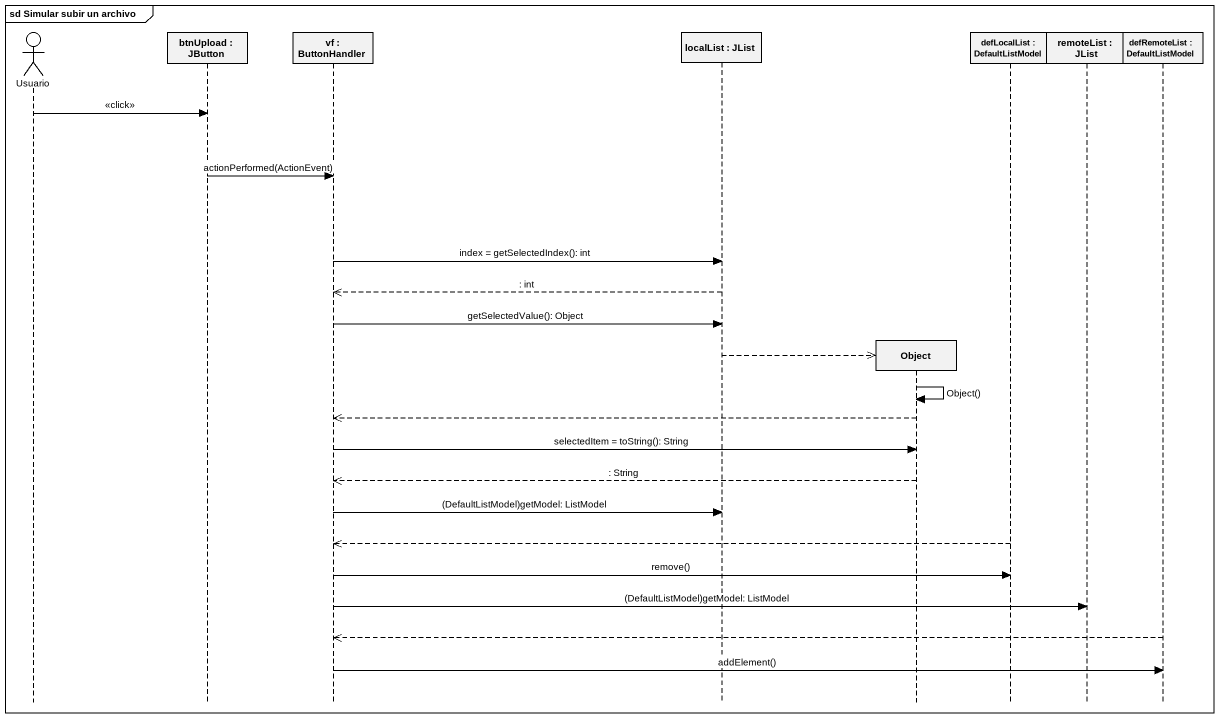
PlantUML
@startuml
mainframe sd Simular subir un archivo
hide footbox
actor Usuario
participant "btnUpload : JButton" as btnUpload
participant "vf : ButtonHandler" as vf
participant "localList : JList" as localList
participant "Object" as Object_
participant "defLocalList : DefaultListModel" as defLocalList
participant "remoteList : JList" as remoteList
participant "defRemoteList : DefaultListModel" as defRemoteList

Usuario -> btnUpload : <<click>>
btnUpload -> vf : actionPerformed(ActionEvent)
vf -> localList : index = getSelectedIndex(): int
localList -->> vf : : int
vf -> localList : getSelectedValue(): Object
localList -->> Object_ **
Object_ -> Object_ : Object()
Object_ -->> vf
vf -> Object_ : selectedItem = toString(): String
Object_ -->> vf : : String
vf -> localList : (DefaultListModel)getModel: ListModel
defLocalList -->> vf
vf -> defLocalList : remove()
vf -> remoteList : (DefaultListModel)getModel: ListModel
defRemoteList -->> vf
vf -> defRemoteList : addElement()
@enduml
